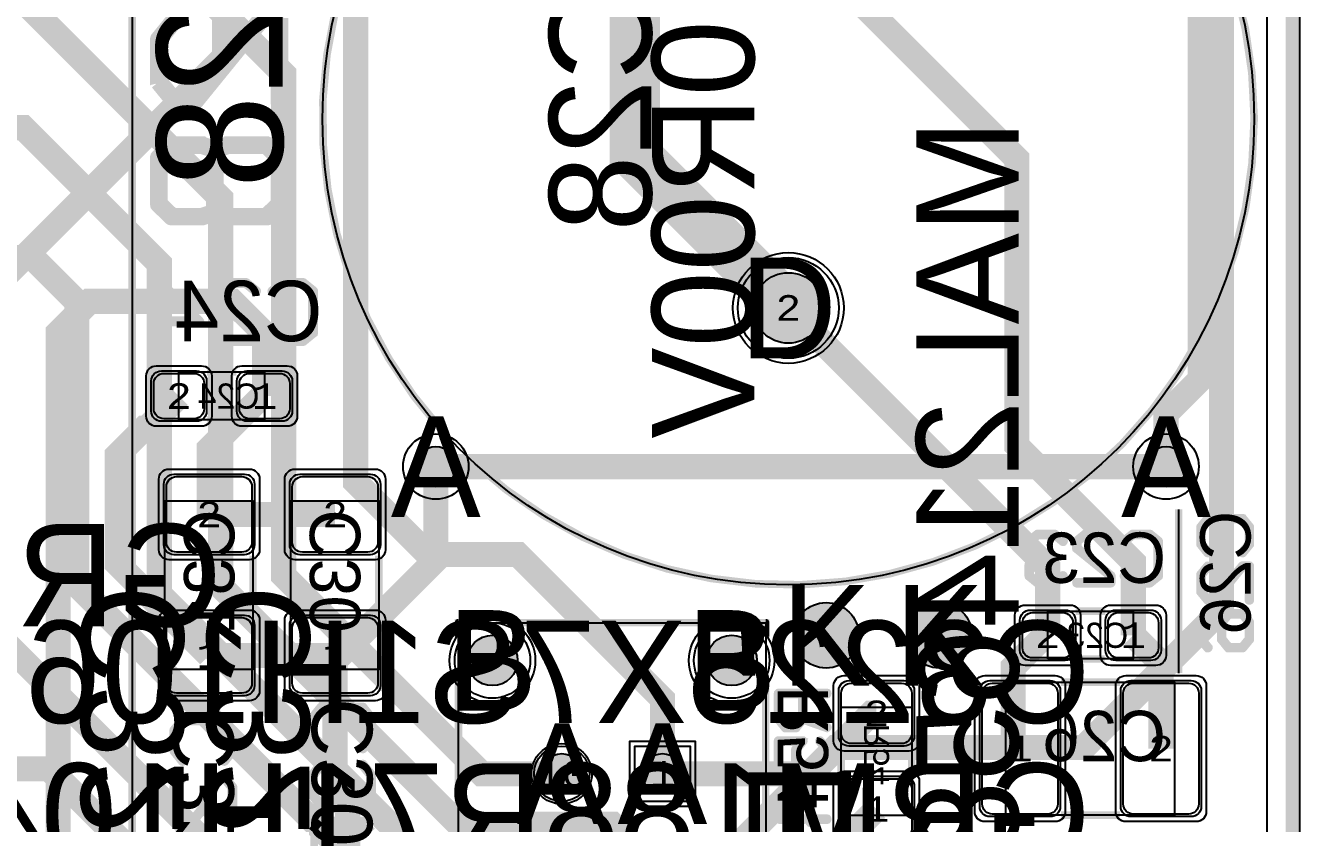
# Model space of a CAD drawing. Extents: x -2 to 260, y -54 to 137.
# Drawn here: x 234.85 to 260.15, y 19.01 to 34.86 of the extents above; entities that cross this region are included whole.
import ezdxf
from ezdxf.enums import TextEntityAlignment as Align

# ---------------------------------------------------------------- set-up
doc = ezdxf.new("R2010")
doc.units = 0
doc.header["$MEASUREMENT"] = 0
for name, color, linetype in [('ASSEMBLY_OUTLINES_BTM', 191, 'CONTINUOUS'), ('ASSEMBLY_PART_NUMBERS_BTM', 191, 'CONTINUOUS'), ('ASSEMBLY_REF_DES_BTM', 191, 'CONTINUOUS'), ('BOARD_OUTLINE', 10, 'CONTINUOUS'), ('DRILL_DRAWING', 21, 'CONTINUOUS'), ('GENERATED_SILKSCREEN_BTM', 255, 'CONTINUOUS'), ('MANUFACTURING_OUTLINES', 10, 'CONTINUOUS'), ('MOUNTING_HOLE_PADS_LAYER14', 150, 'CONTINUOUS'), ('MOUNTING_HOLE_PADS_LAYER15', 230, 'CONTINUOUS'), ('MOUNTING_HOLES_LAYER_BOT17', 42, 'CONTINUOUS'), ('MOUNTING_HOLES_LAYER_TOP', 42, 'CONTINUOUS'), ('PART_HOLES_LAYER_BOTTOM', 30, 'CONTINUOUS'), ('PART_HOLES_LAYER_TOP', 30, 'CONTINUOUS'), ('PART_PADS_LAYER_BOTTOM', 230, 'CONTINUOUS'), ('PART_PADS_LAYER_TOP', 150, 'CONTINUOUS'), ('PART_PADS_SMD_BTM', 230, 'CONTINUOUS'), ('PIN_NUMBERS_BTM', 8, 'CONTINUOUS'), ('PIN_NUMBERS_TOP', 8, 'CONTINUOUS'), ('PLACEMENT_OUTLINES_BTM', 222, 'CONTINUOUS'), ('ROUTE_BORDER', 151, 'CONTINUOUS'), ('SILKSCREEN_OUTLINES_BTM', 211, 'CONTINUOUS'), ('SILKSCREEN_REF_DES_BTM', 211, 'CONTINUOUS'), ('SOLDERMASK_PADS_BTM', 102, 'CONTINUOUS'), ('SOLDERMASK_PADS_TOP', 102, 'CONTINUOUS'), ('SOLDERPASTE_PADS_BTM', 254, 'CONTINUOUS'), ('TRACES_LAYER_BOTTOM', 230, 'CONTINUOUS'), ('TRACES_LAYER_TOP', 150, 'CONTINUOUS'), ('VIA_HOLES_LAYER_BOTTOM', 30, 'CONTINUOUS'), ('VIA_HOLES_LAYER_TOP', 30, 'CONTINUOUS'), ('VIA_PADS_LAYER_BOTTOM', 230, 'CONTINUOUS'), ('VIA_PADS_LAYER_TOP', 150, 'CONTINUOUS')]:
    doc.layers.add(name, color=color, linetype=linetype)
doc.styles.add('COURIER_NEW', font='COUR.TTF')
doc.styles.add('VERIBEST_GERBER_0', font='txt')

msp = doc.modelspace()

# ---------------------------------------------------------------- hatches: boundary and pattern name
at = {"layer": 'MOUNTING_HOLES_LAYER_BOT17'}
h = msp.add_hatch(color=256, dxfattribs=at)
edge = h.paths.add_edge_path()
edge.add_arc((250.75, 22.75), 0.65, 0, 360)
h = msp.add_hatch(color=256, dxfattribs=at)
edge = h.paths.add_edge_path()
edge.add_arc((253, 22.75), 0.65, 0, 360)
h = msp.add_hatch(color=256, dxfattribs=at)
edge = h.paths.add_edge_path()
edge.add_arc((244.125, 22.25), 0.5, 0, 360)
h = msp.add_hatch(color=256, dxfattribs=at)
edge = h.paths.add_edge_path()
edge.add_arc((248.875, 22.25), 0.5, 0, 360)
at = {"layer": 'MOUNTING_HOLES_LAYER_TOP'}
h = msp.add_hatch(color=256, dxfattribs=at)
edge = h.paths.add_edge_path()
edge.add_arc((250.75, 22.75), 0.65, 0, 360)
h = msp.add_hatch(color=256, dxfattribs=at)
edge = h.paths.add_edge_path()
edge.add_arc((253, 22.75), 0.65, 0, 360)
h = msp.add_hatch(color=256, dxfattribs=at)
edge = h.paths.add_edge_path()
edge.add_arc((244.125, 22.25), 0.5, 0, 360)
h = msp.add_hatch(color=256, dxfattribs=at)
edge = h.paths.add_edge_path()
edge.add_arc((248.875, 22.25), 0.5, 0, 360)
at = {"layer": 'PART_HOLES_LAYER_BOTTOM'}
h = msp.add_hatch(color=256, dxfattribs=at)
edge = h.paths.add_edge_path()
edge.add_arc((250, 29.25), 0.7, 0, 360)
h = msp.add_hatch(color=256, dxfattribs=at)
edge = h.paths.add_edge_path()
edge.add_arc((245.5, 20), 0.4, 0, 360)
h = msp.add_hatch(color=256, dxfattribs=at)
edge = h.paths.add_edge_path()
edge.add_arc((247.5, 20), 0.4, 0, 360)
at = {"layer": 'PART_HOLES_LAYER_TOP'}
h = msp.add_hatch(color=256, dxfattribs=at)
edge = h.paths.add_edge_path()
edge.add_arc((250, 29.25), 0.7, 0, 360)
h = msp.add_hatch(color=256, dxfattribs=at)
edge = h.paths.add_edge_path()
edge.add_arc((245.5, 20), 0.4, 0, 360)
h = msp.add_hatch(color=256, dxfattribs=at)
edge = h.paths.add_edge_path()
edge.add_arc((247.5, 20), 0.4, 0, 360)
at = {"layer": 'VIA_HOLES_LAYER_BOTTOM'}
h = msp.add_hatch(color=256, dxfattribs=at)
edge = h.paths.add_edge_path()
edge.add_arc((243, 26.1), 0.4, 0, 360)
h = msp.add_hatch(color=256, dxfattribs=at)
edge = h.paths.add_edge_path()
edge.add_arc((257.5, 26.1), 0.4, 0, 360)
at = {"layer": 'VIA_HOLES_LAYER_TOP'}
h = msp.add_hatch(color=256, dxfattribs=at)
edge = h.paths.add_edge_path()
edge.add_arc((243, 26.1), 0.4, 0, 360)
h = msp.add_hatch(color=256, dxfattribs=at)
edge = h.paths.add_edge_path()
edge.add_arc((257.5, 26.1), 0.4, 0, 360)

# ---------------------------------------------------------------- linework, layer by layer
at = {"layer": 'ASSEMBLY_OUTLINES_BTM'}
for points in [[(227.67, 3.7), (227.67, 54.7), (236.97, 54.7), (236.97, 3.7)], [(237.9, 27.03), (237.9, 27.98), (239.6, 27.98), (239.6, 27.03)], [(237.62, 22.07), (237.62, 25.42), (239.37, 25.42), (239.37, 22.07)], [(240.12, 22.07), (240.12, 25.42), (241.87, 25.42), (241.87, 22.07)], [(255.15, 22.28), (255.15, 23.23), (256.85, 23.23), (256.85, 22.28)], [(243.45, 1), (243.45, 23), (249.55, 23), (249.55, 1)], [(254.32, 19.18), (254.32, 21.82), (257.67, 21.82), (257.67, 19.18)], [(251.05, 19.17), (251.05, 21.32), (252.45, 21.32), (252.45, 19.17)]]:
    msp.add_lwpolyline(points, close=True, dxfattribs=at)
msp.add_circle((250, 33), 9.25, dxfattribs=at)
at = {"layer": 'BOARD_OUTLINE', "const_width": 0.25}
msp.add_lwpolyline([(0, 1.5), (0, 118.5, -0.414213562), (1.5, 120), (258.5, 120, -0.414213562), (260, 118.5), (260, 1.5, -0.414213562), (258.5, 0), (1.5, 0, -0.414213562)], format="xyb", close=True, dxfattribs=at)
at = {"layer": 'GENERATED_SILKSCREEN_BTM', "const_width": 0.15}
msp.add_lwpolyline([(227.67, 3.7), (227.67, 54.7), (236.97, 54.7), (236.97, 3.7)], close=True, dxfattribs=at)
for points in [[(259.250005, 33, -0.654321613), (243.716306, 26.211938, 0.00000556), (243.716304, 26.211954, 43.700356941), (243.122248, 26.814619, 0.000005613), (243.122232, 26.814622, -1.454546338), (259.250005, 33)], [(239.042098, 27.980005, 0.000012231), (239.042089, 27.979995), (238.457911, 27.979995, 0.000012231), (238.457902, 27.980005), (239.042098, 27.980005)], [(239.033844, 27.029995), (238.466156, 27.029995, 0.000011642), (238.466164, 27.030005), (239.033836, 27.030005, 0.000011642), (239.033844, 27.029995)], [(237.620005, 23.157911, 0.000012231), (237.619995, 23.157902), (237.619995, 24.342098, 0.000012231), (237.620005, 24.342089), (237.620005, 23.157911)], [(239.370005, 23.166156, 0.000011642), (239.369995, 23.166164), (239.369995, 24.333836, 0.000011642), (239.370005, 24.333844), (239.370005, 23.166156)], [(240.120005, 23.157911, 0.000012231), (240.119995, 23.157902), (240.119995, 24.342098, 0.000012231), (240.120005, 24.342089), (240.120005, 23.157911)], [(241.870005, 23.166156, 0.000011642), (241.869995, 23.166164), (241.869995, 24.333836, 0.000011642), (241.870005, 24.333844), (241.870005, 23.166156)], [(256.292098, 23.230005, 0.000012231), (256.292089, 23.229995), (255.707911, 23.229995, 0.000012231), (255.707902, 23.230005), (256.292098, 23.230005)], [(243.781318, 23.000005, 0.000007323), (243.781296, 22.999995), (243.450005, 22.999995), (243.450005, 22.724349, 0.000005214), (243.449995, 22.724335), (243.449995, 23, -0.414213562), (243.45, 23.000005), (243.781318, 23.000005)], [(248.531318, 23.000005, 0.000007323), (248.531296, 22.999995), (244.468704, 22.999995, 0.000007323), (244.468682, 23.000005), (248.531318, 23.000005)], [(249.550005, 22.724335, 0.000005214), (249.549995, 22.724349), (249.549995, 22.999995), (249.218704, 22.999995, 0.000007323), (249.218682, 23.000005), (249.55, 23.000005, -0.414213562), (249.550005, 23), (249.550005, 22.724335)], [(256.283844, 22.279995), (255.716156, 22.279995, 0.000011642), (255.716164, 22.280005), (256.283836, 22.280005, 0.000011642), (256.283844, 22.279995)], [(243.450005, 2.224349, 0.000005214), (243.449995, 2.224335), (243.449995, 21.775665, 0.000005214), (243.450005, 21.775651), (243.450005, 2.224349)], [(249.550005, 2.224335, 0.000005214), (249.549995, 2.224349), (249.549995, 21.775651, 0.000005214), (249.550005, 21.775665), (249.550005, 2.224335)], [(256.583844, 21.820005, 0.000011642), (256.583836, 21.819995), (255.416164, 21.819995, 0.000011642), (255.416156, 21.820005), (256.583844, 21.820005)], [(251.050005, 19.980492, 0.000011097), (251.049995, 19.980485), (251.049995, 20.519515, 0.000011097), (251.050005, 20.519508), (251.050005, 19.980492)], [(252.450005, 19.980485, 0.000011097), (252.449995, 19.980492), (252.449995, 20.519508, 0.000011097), (252.450005, 20.519515), (252.450005, 19.980485)], [(256.583844, 19.179995), (255.416156, 19.179995, 0.000011642), (255.416164, 19.180005), (256.583836, 19.180005, 0.000011642), (256.583844, 19.179995)]]:
    msp.add_lwpolyline(points, format="xyb", dxfattribs=at)
at = {"layer": 'GENERATED_SILKSCREEN_BTM'}
for points, const_width in [([(237.8025, 35.0325), (237.46, 34.6125), (237.4575, 34.6025), (237.455, 34.595), (237.4525, 34.5925), (237.45, 34.5825), (237.45, 33.74), (237.4525, 33.73), (237.4525, 33.7275), (237.455, 33.725), (237.4575, 33.7175), (237.46, 33.7075)], 0.25), ([(237.46, 33.7075), (237.8025, 33.2875), (237.815, 33.28), (237.825, 33.2775), (237.8325, 33.2725), (237.8425, 33.27), (238.185, 33.27), (238.1925, 33.2725), (238.21, 33.2775), (238.2225, 33.28), (238.2275, 33.2875), (239.58, 34.9525), (239.8475, 34.9525), (239.8475, 33.32), (239.8525, 33.3025), (239.8625, 33.2875), (239.88, 33.28), (239.9, 33.2775), (239.9175, 33.28), (239.935, 33.2875), (239.945, 33.3025), (239.95, 33.32), (239.95, 35.005)], 0.25), ([(239.515, 35.0325), (238.16, 33.37), (237.8675, 33.37), (237.5525, 33.76), (237.5525, 34.5675), (237.885, 34.975), (237.89, 34.9925)], 0.25), ([(238.3725, 31.015), (238.6125, 31.095), (238.8525, 31.015), (238.86, 31.015), (238.87, 31.0125), (239.6425, 31.0125), (239.65, 31.0125), (239.6575, 31.015), (239.6675, 31.0175), (239.6775, 31.0275), (239.935, 31.2775), (239.945, 31.2875), (239.9475, 31.3025), (239.95, 31.3125), (239.95, 32.23), (239.95, 32.2375), (239.9475, 32.245), (239.945, 32.255), (239.935, 32.265), (239.6775, 32.515), (239.6675, 32.525), (239.6575, 32.53), (239.6425, 32.53), (238.87, 32.53), (238.86, 32.53), (238.855, 32.53), (238.8525, 32.5275), (238.6125, 32.4475), (238.3725, 32.5275), (238.37, 32.53), (238.355, 32.53), (237.755, 32.53), (237.745, 32.53), (237.7325, 32.525), (237.72, 32.515), (237.4625, 32.265), (237.455, 32.255), (237.4525, 32.245), (237.45, 32.2375), (237.45, 32.23), (237.45, 31.3125), (237.4525, 31.3025), (237.455, 31.2875), (237.4625, 31.2775), (237.72, 31.0275), (237.735, 31.0175), (237.745, 31.015), (237.755, 31.0125), (238.355, 31.0125), (238.365, 31.0125), (238.37, 31.015), (238.3725, 31.015)], 0.25), ([(237.7825, 32.43), (238.35, 32.43), (238.565, 32.3625), (238.565, 31.185), (238.35, 31.1125), (237.7825, 31.1125), (237.5525, 31.3325), (237.5525, 32.205), (237.7825, 32.43)], 0.25), ([(238.88, 32.43), (239.62, 32.43), (239.8475, 32.205), (239.8475, 31.3325), (239.62, 31.1125), (238.88, 31.1125), (238.665, 31.185), (238.665, 32.3625), (238.88, 32.43)], 0.25), ([(237.5946, 28.5936), (237.5934, 28.584), (237.5874, 28.578), (237.579, 28.5744), (237.5706, 28.5732), (237.5622, 28.5744), (237.555, 28.578), (237.549, 28.584), (237.5466, 28.5936), (237.5466, 28.9572), (237.4902, 28.9572), (237.4818, 28.9596), (237.4746, 28.9644), (237.471, 28.9728), (237.4698, 28.9812), (237.471, 28.9908), (237.4746, 28.9992), (237.4818, 29.0052), (237.4902, 29.0064), (237.5466, 29.0064), (237.5466, 29.712), (237.5478, 29.718), (237.5514, 29.7228), (237.5562, 29.7276), (237.5622, 29.7312), (237.5694, 29.7336), (237.5766, 29.7348), (237.5826, 29.7336), (237.5886, 29.7288), (238.317, 29.0004), (238.3218, 28.9932), (238.3242, 28.986), (238.323, 28.9788), (238.3182, 28.9704), (238.3158, 28.9644), (238.311, 28.9608), (238.3062, 28.9584), (238.3002, 28.9572), (237.5946, 28.9572), (237.5946, 28.5936)], 0.15), ([(238.2402, 29.0064), (237.5946, 29.6496), (237.5946, 29.0064), (238.2402, 29.0064)], 0.15), ([(238.8102, 29.7648), (238.6086, 29.6004), (238.605, 29.5944), (238.6038, 29.5896), (238.6014, 29.586), (238.6002, 29.5812), (238.6002, 29.4168), (238.6014, 29.412), (238.6038, 29.4048), (238.605, 29.3988), (238.6086, 29.3964), (239.4078, 28.7472), (239.4078, 28.6188), (238.6242, 28.6188), (238.6158, 28.6164), (238.6086, 28.6116), (238.605, 28.6032), (238.6038, 28.5936), (238.605, 28.5852), (238.6086, 28.5768), (238.6158, 28.572), (238.6242, 28.5696), (239.433, 28.5696), (239.4426, 28.572), (239.4486, 28.578), (239.4546, 28.584), (239.457, 28.5936), (239.457, 28.758), (239.4558, 28.7616), (239.4534, 28.77), (239.451, 28.7736), (239.4498, 28.776), (239.4462, 28.7784), (238.6482, 29.4288), (238.6482, 29.5692), (238.8354, 29.7204), (239.223, 29.7204), (239.4186, 29.5608), (239.427, 29.5584), (239.4354, 29.5596), (239.4426, 29.5632), (239.4486, 29.5704), (239.4522, 29.5776), (239.4534, 29.586), (239.4522, 29.5944), (239.4498, 29.598), (239.4462, 29.6004), (239.2446, 29.7648), (239.2398, 29.766), (239.2374, 29.7672), (239.235, 29.7684), (239.2302, 29.7696), (238.8258, 29.7696), (238.821, 29.7684), (238.8186, 29.7672), (238.815, 29.766), (238.8102, 29.7648)], 0.15), ([(240.3762, 28.5744), (240.5778, 28.7388), (240.5838, 28.7424), (240.585, 28.7472), (240.5874, 28.752), (240.5886, 28.758), (240.5886, 29.5812), (240.5874, 29.5872), (240.585, 29.592), (240.5826, 29.5944), (240.5814, 29.5968), (240.579, 29.6004), (240.3762, 29.7648), (240.3726, 29.766), (240.369, 29.7672), (240.3678, 29.7684), (240.363, 29.7696), (239.9586, 29.7696), (239.9526, 29.7684), (239.9502, 29.7672), (239.9466, 29.766), (239.943, 29.7648), (239.7402, 29.6004), (239.7354, 29.5944), (239.733, 29.5848), (239.7342, 29.5776), (239.7366, 29.5716), (239.7402, 29.5668), (239.7462, 29.562), (239.7522, 29.5584), (239.7582, 29.5572), (239.7642, 29.5572), (239.769, 29.5608), (239.967, 29.7204), (240.3546, 29.7204), (240.5394, 29.5692), (240.5394, 28.77), (240.3546, 28.6188), (239.967, 28.6188), (239.769, 28.7784), (239.7642, 28.7808), (239.7582, 28.782), (239.7522, 28.7808), (239.7462, 28.7772), (239.7402, 28.7724), (239.7366, 28.7664), (239.7342, 28.7592), (239.733, 28.752), (239.7354, 28.7448), (239.7402, 28.7388), (239.943, 28.5744), (239.9478, 28.572), (239.949, 28.5708), (239.9526, 28.5708), (239.9538, 28.5696), (239.955, 28.5696), (239.9586, 28.5696), (240.363, 28.5696), (240.3678, 28.5708), (240.3726, 28.572), (240.3762, 28.5744)], 0.15), ([(257.75, 25.25), (257.75, 22)], 0.15), ([(259.17035, 24.90885), (259.03335, 25.07685), (259.03035, 25.08185), (259.02635, 25.08285), (259.02235, 25.08485), (259.01735, 25.08585), (258.33135, 25.08585), (258.32635, 25.08485), (258.32235, 25.08285), (258.32035, 25.08085), (258.31835, 25.07985), (258.31535, 25.07685), (258.17835, 24.90885), (258.17735, 24.90585), (258.17635, 24.90285), (258.17535, 24.90185), (258.17435, 24.89785), (258.17435, 24.56085), (258.17535, 24.55585), (258.17635, 24.55385), (258.17735, 24.55085), (258.17835, 24.54785), (258.31535, 24.37885), (258.32035, 24.37485), (258.32835, 24.37285), (258.33335, 24.37385), (258.33935, 24.37585), (258.34335, 24.37885), (258.34735, 24.38385), (258.35035, 24.38885), (258.35135, 24.39385), (258.35135, 24.39885), (258.34835, 24.40285), (258.21535, 24.56785), (258.21535, 24.89085), (258.34135, 25.04485), (259.00735, 25.04485), (259.13335, 24.89085), (259.13335, 24.56785), (259.00035, 24.40285), (258.99835, 24.39885), (258.99735, 24.39385), (258.99835, 24.38885), (259.00135, 24.38385), (259.00535, 24.37885), (259.01035, 24.37585), (259.01535, 24.37385), (259.02235, 24.37285), (259.02835, 24.37485), (259.03335, 24.37885), (259.17035, 24.54785), (259.17235, 24.55185), (259.17335, 24.55285), (259.17335, 24.55585), (259.17435, 24.55685), (259.17435, 24.55785), (259.17435, 24.56085), (259.17435, 24.89785), (259.17335, 24.90185), (259.17235, 24.90585), (259.17035, 24.90885)], 0.15), ([(255.3005, 23.777), (255.4695, 23.914), (255.4725, 23.916), (255.4745, 23.919), (255.4755, 23.922), (255.4755, 23.925), (255.4745, 23.932), (255.4705, 23.939), (255.4655, 23.944), (255.4595, 23.948), (255.4525, 23.949), (255.4455, 23.947), (255.2825, 23.814), (254.9595, 23.814), (254.8035, 23.94), (254.8035, 24.126), (254.9575, 24.253), (255.1235, 24.253), (255.1315, 24.255), (255.1365, 24.259), (255.1395, 24.266), (255.1405, 24.273), (255.1395, 24.28), (255.1365, 24.286), (255.1315, 24.291), (255.1235, 24.293), (254.9575, 24.293), (254.8035, 24.42), (254.8035, 24.606), (254.9595, 24.732), (255.2825, 24.732), (255.4455, 24.599), (255.4525, 24.597), (255.4595, 24.598), (255.4655, 24.601), (255.4705, 24.607), (255.4745, 24.613), (255.4755, 24.62), (255.4755, 24.624), (255.4745, 24.627), (255.4725, 24.63), (255.4695, 24.632), (255.3005, 24.769), (255.2975, 24.77), (255.2945, 24.771), (255.2935, 24.772), (255.2895, 24.773), (254.9525, 24.773), (254.9475, 24.772), (254.9455, 24.771), (254.9435, 24.77), (254.9395, 24.769), (254.7705, 24.632), (254.7675, 24.627), (254.7665, 24.623), (254.7645, 24.62), (254.7635, 24.616), (254.7635, 24.41), (254.7645, 24.407), (254.7665, 24.4), (254.7675, 24.395), (254.7705, 24.393), (254.9175, 24.273), (254.7705, 24.153), (254.7695, 24.151), (254.7675, 24.149), (254.7665, 24.148), (254.7665, 24.146), (254.7645, 24.139), (254.7635, 24.136), (254.7635, 23.93), (254.7645, 23.925), (254.7665, 23.921), (254.7675, 23.917), (254.7705, 23.914), (254.9395, 23.777), (254.9435, 23.775), (254.9445, 23.774), (254.9475, 23.774), (254.9485, 23.773), (254.9495, 23.773), (254.9525, 23.773), (255.2895, 23.773), (255.2935, 23.774), (255.2975, 23.775), (255.3005, 23.777)], 0.15), ([(255.8835, 24.769), (255.7155, 24.632), (255.7125, 24.627), (255.7115, 24.623), (255.7095, 24.62), (255.7085, 24.616), (255.7085, 24.479), (255.7095, 24.475), (255.7115, 24.469), (255.7125, 24.464), (255.7155, 24.462), (256.3815, 23.921), (256.3815, 23.814), (255.7285, 23.814), (255.7215, 23.812), (255.7155, 23.808), (255.7125, 23.801), (255.7115, 23.793), (255.7125, 23.786), (255.7155, 23.779), (255.7215, 23.775), (255.7285, 23.773), (256.4025, 23.773), (256.4105, 23.775), (256.4155, 23.78), (256.4205, 23.785), (256.4225, 23.793), (256.4225, 23.93), (256.4215, 23.933), (256.4195, 23.94), (256.4175, 23.943), (256.4165, 23.945), (256.4135, 23.947), (255.7485, 24.489), (255.7485, 24.606), (255.9045, 24.732), (256.2275, 24.732), (256.3905, 24.599), (256.3975, 24.597), (256.4045, 24.598), (256.4105, 24.601), (256.4155, 24.607), (256.4185, 24.613), (256.4195, 24.62), (256.4185, 24.627), (256.4165, 24.63), (256.4135, 24.632), (256.2455, 24.769), (256.2415, 24.77), (256.2395, 24.771), (256.2375, 24.772), (256.2335, 24.773), (255.8965, 24.773), (255.8925, 24.772), (255.8905, 24.771), (255.8875, 24.77), (255.8835, 24.769)], 0.15), ([(257.1885, 23.777), (257.3565, 23.914), (257.3615, 23.917), (257.3625, 23.921), (257.3645, 23.925), (257.3655, 23.93), (257.3655, 24.616), (257.3645, 24.621), (257.3625, 24.625), (257.3605, 24.627), (257.3595, 24.629), (257.3575, 24.632), (257.1885, 24.769), (257.1855, 24.77), (257.1825, 24.771), (257.1815, 24.772), (257.1775, 24.773), (256.8405, 24.773), (256.8355, 24.772), (256.8335, 24.771), (256.8305, 24.77), (256.8275, 24.769), (256.6585, 24.632), (256.6545, 24.627), (256.6525, 24.619), (256.6535, 24.613), (256.6555, 24.608), (256.6585, 24.604), (256.6635, 24.6), (256.6685, 24.597), (256.6735, 24.596), (256.6785, 24.596), (256.6825, 24.599), (256.8475, 24.732), (257.1705, 24.732), (257.3245, 24.606), (257.3245, 23.94), (257.1705, 23.814), (256.8475, 23.814), (256.6825, 23.947), (256.6785, 23.949), (256.6735, 23.95), (256.6685, 23.949), (256.6635, 23.946), (256.6585, 23.942), (256.6555, 23.937), (256.6535, 23.931), (256.6525, 23.925), (256.6545, 23.919), (256.6585, 23.914), (256.8275, 23.777), (256.8315, 23.775), (256.8325, 23.774), (256.8355, 23.774), (256.8365, 23.773), (256.8375, 23.773), (256.8405, 23.773), (257.1775, 23.773), (257.1815, 23.774), (257.1855, 23.775), (257.1885, 23.777)], 0.15), ([(258.17835, 23.60385), (258.31535, 23.43585), (258.32035, 23.43285), (258.32435, 23.43185), (258.32735, 23.42985), (258.33135, 23.42885), (258.46835, 23.42885), (258.47135, 23.42985), (258.47835, 23.43185), (258.48335, 23.43285), (258.48535, 23.43585), (259.02635, 24.10185), (259.13335, 24.10185), (259.13335, 23.44885), (259.13535, 23.44185), (259.13935, 23.43585), (259.14635, 23.43285), (259.15435, 23.43185), (259.16135, 23.43285), (259.16835, 23.43585), (259.17235, 23.44185), (259.17435, 23.44885), (259.17435, 24.12285), (259.17235, 24.13085), (259.16735, 24.13585), (259.16235, 24.14085), (259.15435, 24.14285), (259.01735, 24.14285), (259.01435, 24.14185), (259.00735, 24.13985), (259.00435, 24.13785), (259.00235, 24.13585), (259.00035, 24.13385), (258.45835, 23.46885), (258.34135, 23.46885), (258.21535, 23.62485), (258.21535, 23.94785), (258.34835, 24.11085), (258.35035, 24.11785), (258.34935, 24.12385), (258.34635, 24.13085), (258.34035, 24.13485), (258.33435, 24.13885), (258.32735, 24.13985), (258.32035, 24.13885), (258.31535, 24.13385), (258.17835, 23.96585), (258.17735, 23.96185), (258.17635, 23.95885), (258.17535, 23.95785), (258.17435, 23.95385), (258.17435, 23.61685), (258.17535, 23.61285), (258.17535, 23.61185), (258.17635, 23.61085), (258.17735, 23.60785), (258.17835, 23.60385)], 0.15), ([(258.17835, 22.65885), (258.31535, 22.49085), (258.32035, 22.48585), (258.32835, 22.48485), (258.33335, 22.48585), (258.33935, 22.48785), (258.34335, 22.49085), (258.34735, 22.49585), (258.35035, 22.50085), (258.35135, 22.50585), (258.35135, 22.51085), (258.34835, 22.51485), (258.21535, 22.67885), (258.21535, 23.00285), (258.34135, 23.15685), (258.70035, 23.15685), (258.58935, 23.02085), (258.58835, 23.01685), (258.58735, 23.01485), (258.58735, 23.01385), (258.58635, 23.01385), (258.58535, 23.00885), (258.58535, 22.67185), (258.58635, 22.66785), (258.58735, 22.66685), (258.58735, 22.66585), (258.58835, 22.66285), (258.58935, 22.65885), (258.72535, 22.49085), (258.72835, 22.48985), (258.72935, 22.48785), (258.73035, 22.48685), (258.73235, 22.48685), (258.73935, 22.48485), (258.74235, 22.48385), (259.01735, 22.48385), (259.02235, 22.48485), (259.02635, 22.48685), (259.03035, 22.48785), (259.03335, 22.49085), (259.17035, 22.65885), (259.17235, 22.66385), (259.17335, 22.66485), (259.17335, 22.66685), (259.17435, 22.66885), (259.17435, 22.66985), (259.17435, 22.67185), (259.17435, 23.00885), (259.17335, 23.01285), (259.17235, 23.01685), (259.17035, 23.02085), (259.03335, 23.18885), (259.03135, 23.19085), (259.03035, 23.19285), (259.02735, 23.19485), (259.02035, 23.19685), (259.01735, 23.19785), (258.33135, 23.19785), (258.32635, 23.19685), (258.32235, 23.19485), (258.32035, 23.19285), (258.31835, 23.19085), (258.31535, 23.18885), (258.17835, 23.02085), (258.17735, 23.01685), (258.17635, 23.01385), (258.17535, 23.01285), (258.17435, 23.00885), (258.17435, 22.67185), (258.17535, 22.66785), (258.17535, 22.66685), (258.17635, 22.66585), (258.17735, 22.66285), (258.17835, 22.65885)], 0.15), ([(258.75235, 23.15685), (259.00735, 23.15685), (259.13335, 23.00285), (259.13335, 22.67985), (259.00735, 22.52385), (258.75235, 22.52385), (258.62535, 22.67985), (258.62535, 23.00285), (258.75235, 23.15685)], 0.15), ([(250.166, 20.9065), (250.164, 20.9035), (250.159, 20.9025), (250.154, 20.8995), (250.149, 20.8995), (249.943, 20.8995), (249.938, 20.8995), (249.935, 20.9025), (249.932, 20.9025), (249.931, 20.9035), (249.93, 20.9045), (249.927, 20.9065), (249.79, 21.0765), (249.788, 21.0815), (249.787, 21.0845), (249.786, 21.0895), (249.786, 21.5935), (249.788, 21.6025), (249.793, 21.6075), (249.799, 21.6135), (249.806, 21.6155), (250.766, 21.6155), (250.774, 21.6135), (250.779, 21.6085), (250.782, 21.6025), (250.783, 21.5955), (250.782, 21.5875), (250.779, 21.5805), (250.774, 21.5755), (250.766, 21.5735), (250.306, 21.5735), (250.306, 21.1035), (250.772, 20.9395), (250.779, 20.9355), (250.783, 20.9285), (250.784, 20.9205), (250.782, 20.9145), (250.779, 20.9085), (250.773, 20.9035), (250.767, 20.9005), (250.759, 20.9025), (250.293, 21.0665), (250.166, 20.9065)], 0.15), ([(249.827, 21.5735), (249.827, 21.0945), (249.953, 20.9395), (250.139, 20.9395), (250.266, 21.0945), (250.266, 21.5735), (249.827, 21.5735)], 0.15), ([(241.7304, 21.125), (241.566, 21.3266), (241.5624, 21.3326), (241.5576, 21.3338), (241.5528, 21.3362), (241.5468, 21.3374), (240.7236, 21.3374), (240.7176, 21.3362), (240.7128, 21.3338), (240.7104, 21.3314), (240.708, 21.3302), (240.7044, 21.3266), (240.54, 21.125), (240.5388, 21.1214), (240.5376, 21.1178), (240.5364, 21.1166), (240.5352, 21.1118), (240.5352, 20.7074), (240.5364, 20.7014), (240.5376, 20.699), (240.5388, 20.6954), (240.54, 20.6918), (240.7044, 20.489), (240.7104, 20.4842), (240.72, 20.4818), (240.726, 20.483), (240.7332, 20.4854), (240.738, 20.489), (240.7428, 20.495), (240.7464, 20.501), (240.7476, 20.507), (240.7476, 20.513), (240.744, 20.5178), (240.5844, 20.7158), (240.5844, 21.1034), (240.7356, 21.2882), (241.5348, 21.2882), (241.686, 21.1034), (241.686, 20.7158), (241.5264, 20.5178), (241.524, 20.513), (241.5228, 20.507), (241.524, 20.501), (241.5276, 20.495), (241.5324, 20.489), (241.5384, 20.4854), (241.5444, 20.483), (241.5528, 20.4818), (241.56, 20.4842), (241.566, 20.489), (241.7304, 20.6918), (241.7328, 20.6966), (241.734, 20.6978), (241.734, 20.7014), (241.7352, 20.7026), (241.7352, 20.7038), (241.7352, 20.7074), (241.7352, 21.1118), (241.734, 21.1166), (241.7328, 21.1214), (241.7304, 21.125)], 0.15), ([(238.9804, 20.8756), (238.816, 21.0772), (238.8124, 21.0832), (238.8076, 21.0844), (238.8028, 21.0868), (238.7968, 21.088), (237.9736, 21.088), (237.9676, 21.0868), (237.9628, 21.0844), (237.9604, 21.082), (237.958, 21.0808), (237.9544, 21.0772), (237.79, 20.8756), (237.7888, 20.872), (237.7876, 20.8684), (237.7864, 20.8672), (237.7852, 20.8624), (237.7852, 20.458), (237.7864, 20.452), (237.7876, 20.4496), (237.7888, 20.446), (237.79, 20.4424), (237.9544, 20.2396), (237.9604, 20.2348), (237.97, 20.2324), (237.976, 20.2336), (237.9832, 20.236), (237.988, 20.2396), (237.9928, 20.2456), (237.9964, 20.2516), (237.9976, 20.2576), (237.9976, 20.2636), (237.994, 20.2684), (237.8344, 20.4664), (237.8344, 20.854), (237.9856, 21.0388), (238.7848, 21.0388), (238.936, 20.854), (238.936, 20.4664), (238.7764, 20.2684), (238.774, 20.2636), (238.7728, 20.2576), (238.774, 20.2516), (238.7776, 20.2456), (238.7824, 20.2396), (238.7884, 20.236), (238.7944, 20.2336), (238.8028, 20.2324), (238.81, 20.2348), (238.816, 20.2396), (238.9804, 20.4424), (238.9828, 20.4472), (238.984, 20.4484), (238.984, 20.452), (238.9852, 20.4532), (238.9852, 20.4544), (238.9852, 20.458), (238.9852, 20.8624), (238.984, 20.8672), (238.9828, 20.872), (238.9804, 20.8756)], 0.15), ([(250.13, 20.4815), (250.131, 20.4855), (250.132, 20.4885), (250.134, 20.4925), (250.244, 20.6285), (249.827, 20.6285), (249.827, 19.9755), (249.825, 19.9685), (249.821, 19.9625), (249.814, 19.9595), (249.807, 19.9585), (249.799, 19.9595), (249.792, 19.9625), (249.788, 19.9685), (249.786, 19.9755), (249.786, 20.6505), (249.788, 20.6575), (249.793, 20.6625), (249.799, 20.6685), (249.806, 20.6705), (250.287, 20.6705), (250.294, 20.6695), (250.299, 20.6665), (250.302, 20.6625), (250.304, 20.6555), (250.306, 20.6505), (250.307, 20.6465), (250.306, 20.6415), (250.303, 20.6375), (250.17, 20.4745), (250.17, 20.1515), (250.297, 19.9955), (250.619, 19.9955), (250.744, 20.1515), (250.744, 20.4745), (250.612, 20.6375), (250.609, 20.6445), (250.609, 20.6505), (250.613, 20.6565), (250.618, 20.6625), (250.625, 20.6665), (250.632, 20.6675), (250.636, 20.6675), (250.639, 20.6665), (250.644, 20.6615), (250.782, 20.4925), (250.784, 20.4895), (250.784, 20.4855), (250.786, 20.4815), (250.786, 20.1445), (250.786, 20.1415), (250.785, 20.1405), (250.785, 20.1395), (250.784, 20.1375), (250.784, 20.1355), (250.782, 20.1315), (250.644, 19.9625), (250.641, 19.9595), (250.639, 19.9585), (250.633, 19.9565), (250.629, 19.9555), (250.287, 19.9555), (250.283, 19.9565), (250.277, 19.9585), (250.275, 19.9585), (250.274, 19.9595), (250.272, 19.9615), (250.27, 19.9625), (250.134, 20.1315), (250.132, 20.1365), (250.131, 20.1395), (250.13, 20.1445), (250.13, 20.4815)], 0.15), ([(241.7304, 19.9934), (241.566, 20.1962), (241.56, 20.2022), (241.5564, 20.2034), (241.5528, 20.2034), (241.5444, 20.2022), (241.536, 20.1974), (241.53, 20.1914), (241.5252, 20.1842), (241.524, 20.1758), (241.5264, 20.1674), (241.686, 19.9718), (241.686, 19.5842), (241.5348, 19.397), (241.3116, 19.397), (241.1592, 19.5818), (241.1592, 19.781), (241.1568, 19.7906), (241.152, 19.7966), (241.1436, 19.8002), (241.1352, 19.8014), (241.1268, 19.8002), (241.1184, 19.7966), (241.1136, 19.7906), (241.1112, 19.781), (241.1112, 19.5818), (240.9588, 19.397), (240.7356, 19.397), (240.5844, 19.5842), (240.5844, 19.9718), (240.744, 20.1674), (240.7464, 20.1758), (240.7452, 20.1842), (240.7416, 20.1914), (240.7344, 20.1974), (240.7272, 20.2022), (240.7188, 20.2034), (240.714, 20.2034), (240.7104, 20.2022), (240.7044, 20.1962), (240.54, 19.9934), (240.5388, 19.9898), (240.5376, 19.9862), (240.5364, 19.985), (240.5352, 19.9802), (240.5352, 19.5758), (240.5364, 19.5698), (240.5376, 19.5674), (240.5388, 19.5638), (240.54, 19.5602), (240.7044, 19.3574), (240.7104, 19.3538), (240.7152, 19.3526), (240.7188, 19.3502), (240.7236, 19.349), (240.9708, 19.349), (240.9744, 19.3502), (240.9828, 19.3526), (240.9888, 19.3538), (240.9912, 19.3574), (241.1352, 19.5338), (241.2792, 19.3574), (241.2816, 19.3562), (241.284, 19.3538), (241.2852, 19.3526), (241.2876, 19.3526), (241.296, 19.3502), (241.2996, 19.349), (241.5468, 19.349), (241.5528, 19.3502), (241.5576, 19.3526), (241.5624, 19.3538), (241.566, 19.3574), (241.7304, 19.5602), (241.7328, 19.565), (241.734, 19.5662), (241.734, 19.5698), (241.7352, 19.571), (241.7352, 19.5722), (241.7352, 19.5758), (241.7352, 19.9802), (241.734, 19.985), (241.7328, 19.9898), (241.7304, 19.9934)], 0.15), ([(238.9804, 19.744), (238.816, 19.9468), (238.81, 19.9528), (238.8064, 19.954), (238.8028, 19.954), (238.7944, 19.9528), (238.786, 19.948), (238.78, 19.942), (238.7752, 19.9348), (238.774, 19.9264), (238.7764, 19.918), (238.936, 19.7224), (238.936, 19.3348), (238.7848, 19.1476), (238.5616, 19.1476), (238.4092, 19.3324), (238.4092, 19.5316), (238.4068, 19.5412), (238.402, 19.5472), (238.3936, 19.5508), (238.3852, 19.552), (238.3768, 19.5508), (238.3684, 19.5472), (238.3636, 19.5412), (238.3612, 19.5316), (238.3612, 19.3324), (238.2088, 19.1476), (237.9856, 19.1476), (237.8344, 19.3348), (237.8344, 19.7224), (237.994, 19.918), (237.9964, 19.9264), (237.9952, 19.9348), (237.9916, 19.942), (237.9844, 19.948), (237.9772, 19.9528), (237.9688, 19.954), (237.964, 19.954), (237.9604, 19.9528), (237.9544, 19.9468), (237.79, 19.744), (237.7888, 19.7404), (237.7876, 19.7368), (237.7864, 19.7356), (237.7852, 19.7308), (237.7852, 19.3264), (237.7864, 19.3204), (237.7876, 19.318), (237.7888, 19.3144), (237.79, 19.3108), (237.9544, 19.108), (237.9604, 19.1044), (237.9652, 19.1032), (237.9688, 19.1008), (237.9736, 19.0996), (238.2208, 19.0996), (238.2244, 19.1008), (238.2328, 19.1032), (238.2388, 19.1044), (238.2412, 19.108), (238.3852, 19.2844), (238.5292, 19.108), (238.5316, 19.1068), (238.534, 19.1044), (238.5352, 19.1032), (238.5376, 19.1032), (238.546, 19.1008), (238.5496, 19.0996), (238.7968, 19.0996), (238.8028, 19.1008), (238.8076, 19.1032), (238.8124, 19.1044), (238.816, 19.108), (238.9804, 19.3108), (238.9828, 19.3156), (238.984, 19.3168), (238.984, 19.3204), (238.9852, 19.3216), (238.9852, 19.3228), (238.9852, 19.3264), (238.9852, 19.7308), (238.984, 19.7356), (238.9828, 19.7404), (238.9804, 19.744)], 0.15), ([(250.766, 19.1175), (250.774, 19.1165), (250.779, 19.1115), (250.782, 19.1045), (250.783, 19.0975), (250.782, 19.0905), (250.779, 19.0845), (250.774, 19.0795), (250.766, 19.0775), (250.463, 19.0775), (250.463, 19.0305), (250.461, 19.0235), (250.457, 19.0175), (250.45, 19.0145), (250.443, 19.0135), (250.435, 19.0145), (250.428, 19.0175), (250.423, 19.0235), (250.422, 19.0305), (250.422, 19.0775), (249.834, 19.0775), (249.829, 19.0785), (249.825, 19.0805), (249.821, 19.0855), (249.818, 19.0905), (249.816, 19.0965), (249.815, 19.1025), (249.816, 19.1075), (249.82, 19.1125), (250.427, 19.7195), (250.433, 19.7235), (250.439, 19.7255), (250.445, 19.7245), (250.452, 19.7205), (250.457, 19.7185), (250.46, 19.7145), (250.462, 19.7105), (250.463, 19.7055), (250.463, 19.1175), (250.766, 19.1175)], 0.15), ([(250.422, 19.6555), (249.885, 19.1175), (250.422, 19.1175), (250.422, 19.6555)], 0.15), ([(240.7044, 19.061), (240.54, 18.8594)], 0.15), ([(240.7356, 19.0226), (241.5348, 19.0226), (241.5948, 18.9518), (240.648, 18.371), (240.5844, 18.4502), (240.5844, 18.8378), (240.7356, 19.0226)], 0.15), ([(241.7304, 18.8594), (241.566, 19.061), (241.5636, 19.0634), (241.5624, 19.0658), (241.5588, 19.0682), (241.5504, 19.0706), (241.5468, 19.0718), (240.7236, 19.0718), (240.7188, 19.0706), (240.7152, 19.0682), (240.7104, 19.0658), (240.7044, 19.061)], 0.15)]:
    msp.add_lwpolyline(points, dxfattribs=dict(at, const_width=const_width))
at = {"layer": 'MANUFACTURING_OUTLINES'}
msp.add_lwpolyline([(260.150405, 1.5, -0.414213562), (258.5, -0.150405), (1.5, -0.150405, -0.414213562), (-0.150405, 1.5), (-0.150405, 118.5, -0.414213562), (1.5, 120.150405), (258.5, 120.150405, -0.414213562), (260.150405, 118.5)], format="xyb", close=True, dxfattribs=at)
at = {"layer": 'MOUNTING_HOLE_PADS_LAYER14'}
for centre in [(244.125, 22.25), (248.875, 22.25)]:
    msp.add_circle(centre, 0.75, dxfattribs=at)
at = {"layer": 'MOUNTING_HOLE_PADS_LAYER15'}
for centre in [(244.125, 22.25), (248.875, 22.25)]:
    msp.add_circle(centre, 0.75, dxfattribs=at)
at = {"layer": 'MOUNTING_HOLES_LAYER_BOT17'}
for centre, radius in [((250.75, 22.75), 0.65), ((253, 22.75), 0.65), ((244.125, 22.25), 0.5), ((248.875, 22.25), 0.5)]:
    msp.add_circle(centre, radius, dxfattribs=at)
at = {"layer": 'MOUNTING_HOLES_LAYER_TOP'}
for centre, radius in [((250.75, 22.75), 0.65), ((253, 22.75), 0.65), ((244.125, 22.25), 0.5), ((248.875, 22.25), 0.5)]:
    msp.add_circle(centre, radius, dxfattribs=at)
at = {"layer": 'PART_HOLES_LAYER_BOTTOM'}
for centre, radius in [((250, 29.25), 0.7), ((245.5, 20), 0.4), ((247.5, 20), 0.4)]:
    msp.add_circle(centre, radius, dxfattribs=at)
at = {"layer": 'PART_HOLES_LAYER_TOP'}
for centre, radius in [((250, 29.25), 0.7), ((245.5, 20), 0.4), ((247.5, 20), 0.4)]:
    msp.add_circle(centre, radius, dxfattribs=at)
at = {"layer": 'PART_PADS_LAYER_BOTTOM'}
msp.add_lwpolyline([(246.95, 19.45), (246.95, 20.55), (248.05, 20.55), (248.05, 19.45)], close=True, dxfattribs=at)
for centre, radius in [((250, 29.25), 1), ((245.5, 20), 0.55)]:
    msp.add_circle(centre, radius, dxfattribs=at)
at = {"layer": 'PART_PADS_LAYER_TOP'}
msp.add_lwpolyline([(246.95, 19.45), (246.95, 20.55), (248.05, 20.55), (248.05, 19.45)], close=True, dxfattribs=at)
for centre, radius in [((250, 29.25), 1), ((245.5, 20), 0.55)]:
    msp.add_circle(centre, radius, dxfattribs=at)
at = {"layer": 'PART_PADS_SMD_BTM'}
for points in [[(238.45, 27.2, -0.414213562), (238.25, 27), (237.55, 27, -0.414213562), (237.35, 27.2), (237.35, 27.8, -0.414213562), (237.55, 28), (238.25, 28, -0.414213562), (238.45, 27.8)], [(240.15, 27.2, -0.414213562), (239.95, 27), (239.25, 27, -0.414213562), (239.05, 27.2), (239.05, 27.8, -0.414213562), (239.25, 28), (239.95, 28, -0.414213562), (240.15, 27.8)], [(237.6, 25.75, -0.414213562), (237.8, 25.95), (239.2, 25.95, -0.414213562), (239.4, 25.75), (239.4, 24.55, -0.414213562), (239.2, 24.35), (237.8, 24.35, -0.414213562), (237.6, 24.55)], [(240.1, 25.75, -0.414213562), (240.3, 25.95), (241.7, 25.95, -0.414213562), (241.9, 25.75), (241.9, 24.55, -0.414213562), (241.7, 24.35), (240.3, 24.35, -0.414213562), (240.1, 24.55)], [(237.6, 22.95, -0.414213562), (237.8, 23.15), (239.2, 23.15, -0.414213562), (239.4, 22.95), (239.4, 21.75, -0.414213562), (239.2, 21.55), (237.8, 21.55, -0.414213562), (237.6, 21.75)], [(240.1, 22.95, -0.414213562), (240.3, 23.15), (241.7, 23.15, -0.414213562), (241.9, 22.95), (241.9, 21.75, -0.414213562), (241.7, 21.55), (240.3, 21.55, -0.414213562), (240.1, 21.75)], [(255.7, 22.45, -0.414213562), (255.5, 22.25), (254.8, 22.25, -0.414213562), (254.6, 22.45), (254.6, 23.05, -0.414213562), (254.8, 23.25), (255.5, 23.25, -0.414213562), (255.7, 23.05)], [(257.4, 22.45, -0.414213562), (257.2, 22.25), (256.5, 22.25, -0.414213562), (256.3, 22.45), (256.3, 23.05, -0.414213562), (256.5, 23.25), (257.2, 23.25, -0.414213562), (257.4, 23.05)], [(251, 21.65, -0.414213562), (251.2, 21.85), (252.3, 21.85, -0.414213562), (252.5, 21.65), (252.5, 20.75, -0.414213562), (252.3, 20.55), (251.2, 20.55, -0.414213562), (251, 20.75)], [(255.2, 21.85, -0.414213562), (255.4, 21.65), (255.4, 19.35, -0.414213562), (255.2, 19.15), (254, 19.15, -0.414213562), (253.8, 19.35), (253.8, 21.65, -0.414213562), (254, 21.85)], [(258, 21.85, -0.414213562), (258.2, 21.65), (258.2, 19.35, -0.414213562), (258, 19.15), (256.8, 19.15, -0.414213562), (256.6, 19.35), (256.6, 21.65, -0.414213562), (256.8, 21.85)], [(251, 19.75, -0.414213562), (251.2, 19.95), (252.3, 19.95, -0.414213562), (252.5, 19.75), (252.5, 18.85, -0.414213562), (252.3, 18.65), (251.2, 18.65, -0.414213562), (251, 18.85)]]:
    msp.add_lwpolyline(points, format="xyb", close=True, dxfattribs=at)
at = {"layer": 'PLACEMENT_OUTLINES_BTM'}
for points in [[(227.67, 3.7), (227.67, 54.7), (236.97, 54.7), (236.97, 3.7)], [(237.9, 27.03), (237.9, 27.98), (239.6, 27.98), (239.6, 27.03)], [(237.62, 22.07), (237.62, 25.42), (239.37, 25.42), (239.37, 22.07)], [(240.12, 22.07), (240.12, 25.42), (241.87, 25.42), (241.87, 22.07)], [(255.15, 22.28), (255.15, 23.23), (256.85, 23.23), (256.85, 22.28)], [(243.45, 1), (243.45, 23), (249.55, 23), (249.55, 1)], [(254.32, 19.18), (254.32, 21.82), (257.67, 21.82), (257.67, 19.18)], [(251.05, 19.17), (251.05, 21.32), (252.45, 21.32), (252.45, 19.17)]]:
    msp.add_lwpolyline(points, close=True, dxfattribs=at)
msp.add_circle((250, 33), 9.25, dxfattribs=at)
at = {"layer": 'ROUTE_BORDER'}
msp.add_lwpolyline([(0.635, 0.635), (0.635, 119.5), (259.5, 119.5), (259.5, 0.635)], close=True, dxfattribs=at)
at = {"layer": 'SILKSCREEN_OUTLINES_BTM'}
for points in [[(227.67, 3.7), (227.67, 54.7), (236.97, 54.7), (236.97, 3.7)], [(237.9, 27.03), (237.9, 27.98), (239.6, 27.98), (239.6, 27.03)], [(237.62, 22.07), (237.62, 25.42), (239.37, 25.42), (239.37, 22.07)], [(240.12, 22.07), (240.12, 25.42), (241.87, 25.42), (241.87, 22.07)], [(255.15, 22.28), (255.15, 23.23), (256.85, 23.23), (256.85, 22.28)], [(243.45, 1), (243.45, 23), (249.55, 23), (249.55, 1)], [(254.32, 19.18), (254.32, 21.82), (257.67, 21.82), (257.67, 19.18)], [(251.05, 19.17), (251.05, 21.32), (252.45, 21.32), (252.45, 19.17)]]:
    msp.add_lwpolyline(points, close=True, dxfattribs=at)
msp.add_lwpolyline([(257.75, 25.25), (257.75, 22)], dxfattribs=at)
msp.add_circle((250, 33), 9.25, dxfattribs=at)
msp.add_circle((250, 33), 9.25, dxfattribs=at)
at = {"layer": 'SOLDERMASK_PADS_BTM'}
for points in [[(238.55, 27.1, -0.414213562), (238.35, 26.9), (237.45, 26.9, -0.414213562), (237.25, 27.1), (237.25, 27.9, -0.414213562), (237.45, 28.1), (238.35, 28.1, -0.414213562), (238.55, 27.9)], [(240.25, 27.1, -0.414213562), (240.05, 26.9), (239.15, 26.9, -0.414213562), (238.95, 27.1), (238.95, 27.9, -0.414213562), (239.15, 28.1), (240.05, 28.1, -0.414213562), (240.25, 27.9)], [(237.5, 25.85, -0.414213562), (237.7, 26.05), (239.3, 26.05, -0.414213562), (239.5, 25.85), (239.5, 24.45, -0.414213562), (239.3, 24.25), (237.7, 24.25, -0.414213562), (237.5, 24.45)], [(240, 25.85, -0.414213562), (240.2, 26.05), (241.8, 26.05, -0.414213562), (242, 25.85), (242, 24.45, -0.414213562), (241.8, 24.25), (240.2, 24.25, -0.414213562), (240, 24.45)], [(255.8, 22.35, -0.414213562), (255.6, 22.15), (254.7, 22.15, -0.414213562), (254.5, 22.35), (254.5, 23.15, -0.414213562), (254.7, 23.35), (255.6, 23.35, -0.414213562), (255.8, 23.15)], [(257.5, 22.35, -0.414213562), (257.3, 22.15), (256.4, 22.15, -0.414213562), (256.2, 22.35), (256.2, 23.15, -0.414213562), (256.4, 23.35), (257.3, 23.35, -0.414213562), (257.5, 23.15)], [(237.5, 23.05, -0.414213562), (237.7, 23.25), (239.3, 23.25, -0.414213562), (239.5, 23.05), (239.5, 21.65, -0.414213562), (239.3, 21.45), (237.7, 21.45, -0.414213562), (237.5, 21.65)], [(240, 23.05, -0.414213562), (240.2, 23.25), (241.8, 23.25, -0.414213562), (242, 23.05), (242, 21.65, -0.414213562), (241.8, 21.45), (240.2, 21.45, -0.414213562), (240, 21.65)], [(250.9, 21.75, -0.414213562), (251.1, 21.95), (252.4, 21.95, -0.414213562), (252.6, 21.75), (252.6, 20.65, -0.414213562), (252.4, 20.45), (251.1, 20.45, -0.414213562), (250.9, 20.65)], [(255.3, 21.95, -0.414213562), (255.5, 21.75), (255.5, 19.25, -0.414213562), (255.3, 19.05), (253.9, 19.05, -0.414213562), (253.7, 19.25), (253.7, 21.75, -0.414213562), (253.9, 21.95)], [(258.1, 21.95, -0.414213562), (258.3, 21.75), (258.3, 19.25, -0.414213562), (258.1, 19.05), (256.7, 19.05, -0.414213562), (256.5, 19.25), (256.5, 21.75, -0.414213562), (256.7, 21.95)], [(250.9, 19.85, -0.414213562), (251.1, 20.05), (252.4, 20.05, -0.414213562), (252.6, 19.85), (252.6, 18.75, -0.414213562), (252.4, 18.55), (251.1, 18.55, -0.414213562), (250.9, 18.75)]]:
    msp.add_lwpolyline(points, format="xyb", close=True, dxfattribs=at)
msp.add_lwpolyline([(246.85, 19.35), (246.85, 20.65), (248.15, 20.65), (248.15, 19.35)], close=True, dxfattribs=at)
for centre, radius in [((250, 29.25), 1.1), ((244.125, 22.25), 0.85), ((248.875, 22.25), 0.85), ((245.5, 20), 0.6)]:
    msp.add_circle(centre, radius, dxfattribs=at)
at = {"layer": 'SOLDERMASK_PADS_TOP'}
msp.add_lwpolyline([(246.85, 19.35), (246.85, 20.65), (248.15, 20.65), (248.15, 19.35)], close=True, dxfattribs=at)
for centre, radius in [((250, 29.25), 1.1), ((244.125, 22.25), 0.85), ((248.875, 22.25), 0.85), ((245.5, 20), 0.6)]:
    msp.add_circle(centre, radius, dxfattribs=at)
at = {"layer": 'SOLDERPASTE_PADS_BTM'}
for points in [[(238.4, 27.25, -0.414213562), (238.2, 27.05), (237.6, 27.05, -0.414213562), (237.4, 27.25), (237.4, 27.75, -0.414213562), (237.6, 27.95), (238.2, 27.95, -0.414213562), (238.4, 27.75)], [(240.1, 27.25, -0.414213562), (239.9, 27.05), (239.3, 27.05, -0.414213562), (239.1, 27.25), (239.1, 27.75, -0.414213562), (239.3, 27.95), (239.9, 27.95, -0.414213562), (240.1, 27.75)], [(237.65, 25.7, -0.414213562), (237.85, 25.9), (239.15, 25.9, -0.414213562), (239.35, 25.7), (239.35, 24.6, -0.414213562), (239.15, 24.4), (237.85, 24.4, -0.414213562), (237.65, 24.6)], [(240.15, 25.7, -0.414213562), (240.35, 25.9), (241.65, 25.9, -0.414213562), (241.85, 25.7), (241.85, 24.6, -0.414213562), (241.65, 24.4), (240.35, 24.4, -0.414213562), (240.15, 24.6)], [(237.65, 22.9, -0.414213562), (237.85, 23.1), (239.15, 23.1, -0.414213562), (239.35, 22.9), (239.35, 21.8, -0.414213562), (239.15, 21.6), (237.85, 21.6, -0.414213562), (237.65, 21.8)], [(240.15, 22.9, -0.414213562), (240.35, 23.1), (241.65, 23.1, -0.414213562), (241.85, 22.9), (241.85, 21.8, -0.414213562), (241.65, 21.6), (240.35, 21.6, -0.414213562), (240.15, 21.8)], [(255.65, 22.5, -0.414213562), (255.45, 22.3), (254.85, 22.3, -0.414213562), (254.65, 22.5), (254.65, 23, -0.414213562), (254.85, 23.2), (255.45, 23.2, -0.414213562), (255.65, 23)], [(257.35, 22.5, -0.414213562), (257.15, 22.3), (256.55, 22.3, -0.414213562), (256.35, 22.5), (256.35, 23, -0.414213562), (256.55, 23.2), (257.15, 23.2, -0.414213562), (257.35, 23)], [(251.05, 21.6, -0.414213562), (251.25, 21.8), (252.25, 21.8, -0.414213562), (252.45, 21.6), (252.45, 20.8, -0.414213562), (252.25, 20.6), (251.25, 20.6, -0.414213562), (251.05, 20.8)], [(255.15, 21.8, -0.414213562), (255.35, 21.6), (255.35, 19.4, -0.414213562), (255.15, 19.2), (254.05, 19.2, -0.414213562), (253.85, 19.4), (253.85, 21.6, -0.414213562), (254.05, 21.8)], [(257.95, 21.8, -0.414213562), (258.15, 21.6), (258.15, 19.4, -0.414213562), (257.95, 19.2), (256.85, 19.2, -0.414213562), (256.65, 19.4), (256.65, 21.6, -0.414213562), (256.85, 21.8)], [(251.05, 19.7, -0.414213562), (251.25, 19.9), (252.25, 19.9, -0.414213562), (252.45, 19.7), (252.45, 18.9, -0.414213562), (252.25, 18.7), (251.25, 18.7, -0.414213562), (251.05, 18.9)]]:
    msp.add_lwpolyline(points, format="xyb", close=True, dxfattribs=at)
at = {"layer": 'TRACES_LAYER_BOTTOM'}
for points, const_width in [([(257.5, 26.1), (257.5, 27.15), (258.176173, 27.826173), (258.176173, 102.573827), (244.25, 116.5), (242.85, 116.5)], 0.5), ([(233.59, 29.02), (238.805179, 34.235179), (238.805179, 53.699821), (233.275, 59.23), (231.5, 59.23)], 0.5), ([(250, 29.25), (246.952214, 32.297786), (246.952214, 42.198681), (249.278533, 44.525), (249.278533, 45.296146)], 1), ([(256.85, 22.75), (256.85, 24.203123), (254.537226, 26.515897), (254.537226, 32.212774), (250, 36.75)], 0.5), ([(241.25, 9.9), (240.112287, 11.037713), (237.517853, 11.037713), (235.500865, 13.054701), (235.500865, 28.756056), (236.126183, 29.381374), (238.961801, 29.381374), (239.6, 28.743175), (239.6, 27.5)], 0.5), ([(255.15, 22.75), (255.15, 24.1), (250, 29.25)], 0.5), ([(237.9, 27.5), (237.264124, 26.864124), (237.214124, 26.864124), (236.67602, 26.32602), (236.67602, 24.17398), (238.5, 22.35)], 0.5), ([(239.6, 27.5), (239.55, 27.5), (238.5, 26.45), (238.5, 25.15)], 0.5), ([(243, 26.1), (243, 24.25), (241.1, 22.35), (241, 22.35)], 0.5), ([(238.5, 25.15), (241, 25.15)], 0.5), ([(254.6, 20.5), (254.464124, 20.635876), (254.464124, 22.114124), (255.1, 22.75), (255.15, 22.75)], 0.5), ([(257.4, 20.5), (257.4, 22.2), (256.85, 22.75)], 0.5), ([(238.5, 22.35), (241, 22.35)], 0.5), ([(241.25, 17.15), (241.25, 19.625), (241, 19.875), (241, 22.35)], 0.5), ([(251.75, 21.2), (251.65, 21.2), (250.45, 20), (247.5, 20)], 0.5), ([(251.75, 19.3), (249.977802, 17.527802), (249.977802, 14.87739), (251.335192, 13.52), (252.75, 13.52)], 0.5)]:
    msp.add_lwpolyline(points, dxfattribs=dict(at, const_width=const_width))
at = {"layer": 'TRACES_LAYER_TOP', "const_width": 0.5}
for points in [[(242.85, 111), (248.045653, 111), (258.60021, 100.445443), (258.60021, 23.254247), (255.867569, 20.521606), (250.933656, 20.521606), (248.41205, 18), (247.5, 18)], [(247.5, 20), (247.5, 21.486331), (244.6326, 24.353731), (242.851189, 24.353731), (241.408058, 25.796862), (241.408058, 35.506088), (236.459557, 40.454589), (230.045411, 40.454589), (223, 47.5)], [(245.5, 20), (243.91095, 20), (239.977872, 23.933078), (239.977872, 33.898204), (235.931193, 37.944883), (229.852711, 37.944883), (224.797594, 43), (223, 43)], [(223, 41.5), (223.742463, 40.757537), (224.387359, 40.757537), (229.774896, 35.37), (234.786455, 35.37), (238.726294, 31.430161), (238.726294, 23.723597), (243.449891, 19), (246.5, 19), (247.5, 18)], [(223, 40), (230.17, 32.83), (234.810502, 32.83), (237.50957, 30.130932), (237.50957, 23.572317), (243.081887, 18), (245.5, 18)], [(245.5, 16), (244.828248, 16.671752), (242.948858, 16.671752), (235.872127, 23.748483), (235.872127, 29.368662), (234.990129, 30.25066), (232.35934, 30.25066), (231.05, 31.56)], [(257.5, 26.1), (243, 26.1)], [(247.5, 12), (246.5, 13), (244.057338, 13), (234.387338, 22.67), (228.721722, 22.67), (228.091722, 23.3), (223, 23.3)], [(223, 20.3), (223.925, 20.3), (224.126244, 20.098756), (235.323702, 20.098756), (243.422458, 12), (245.5, 12)]]:
    msp.add_lwpolyline(points, dxfattribs=at)
at = {"layer": 'VIA_HOLES_LAYER_BOTTOM'}
for centre in [(243, 26.1), (257.5, 26.1)]:
    msp.add_circle(centre, 0.4, dxfattribs=at)
at = {"layer": 'VIA_HOLES_LAYER_TOP'}
for centre in [(243, 26.1), (257.5, 26.1)]:
    msp.add_circle(centre, 0.4, dxfattribs=at)
at = {"layer": 'VIA_PADS_LAYER_BOTTOM'}
for centre in [(243, 26.1), (257.5, 26.1)]:
    msp.add_circle(centre, 0.65, dxfattribs=at)
at = {"layer": 'VIA_PADS_LAYER_TOP'}
for centre in [(243, 26.1), (257.5, 26.1)]:
    msp.add_circle(centre, 0.65, dxfattribs=at)

# ---------------------------------------------------------------- texts
at = {"layer": 'ASSEMBLY_PART_NUMBERS_BTM', "style": 'VERIBEST_GERBER_0', "text_generation_flag": 2}
for s, p in [('ERJ-6GEY0R00V', (247.29, 48.25)), ('MAL214658471E3', (252.54, 33)), ('C3216X5R1E106M085AC', (235.96, 23.75)), ('C3216X5R1E106M085AC', (238.46, 23.75)), ('ERJ-6GEYJ161V', (249.21, 20.25))]:
    msp.add_text(s, height=2.032, rotation=90, dxfattribs=at).set_placement(p, align=Align.TOP_LEFT)
for s, p in [('GRM188R71H104KA93D', (238.75, 24.96)), ('C3225X7S1H106M250AB', (256, 23.04)), ('GRM188R71H104KA93D', (256, 20.21))]:
    msp.add_text(s, height=2.032, dxfattribs=at).set_placement(p, align=Align.TOP_LEFT)
at = {"layer": 'ASSEMBLY_REF_DES_BTM', "style": 'VERIBEST_GERBER_0', "text_generation_flag": 2}
for s, height, p in [('C28', 2.032, (245.25, 35.75)), ('C31', 1, (238, 25.25)), ('C30', 1, (240.5, 25.25)), ('R54', 0.5, (251.5, 21))]:
    msp.add_text(s, height=height, rotation=90, dxfattribs=at).set_placement(p, align=Align.TOP_LEFT)
for s, height, p in [('C24', 0.5, (239.5, 27.75)), ('C23', 0.5, (256.75, 23)), ('C26', 1, (257.5, 21.25))]:
    msp.add_text(s, height=height, dxfattribs=at).set_placement(p, align=Align.TOP_LEFT)
at = {"layer": 'DRILL_DRAWING', "style": 'VERIBEST_GERBER_0'}
for s, p in [('D', (250, 29.25)), ('A', (243, 26.1)), ('A', (257.5, 26.1)), ('K', (250.75, 22.75)), ('K', (253, 22.75)), ('B', (244.125, 22.25)), ('B', (248.875, 22.25)), ('A', (245.5, 20)), ('A', (247.5, 20))]:
    msp.add_text(s, height=2, dxfattribs=at).set_placement(p, align=Align.MIDDLE_CENTER)
at = {"layer": 'PIN_NUMBERS_BTM', "style": 'COURIER_NEW'}
for s, p in [('2', (250, 29.25)), ('2', (237.9, 27.5)), ('1', (239.6, 27.5)), ('2', (238.5, 25.15)), ('2', (241, 25.15)), ('2', (255.15, 22.75)), ('1', (256.85, 22.75)), ('1', (238.5, 22.35)), ('1', (241, 22.35)), ('2', (251.75, 21.2)), ('1', (254.6, 20.5)), ('2', (257.4, 20.5)), ('10', (245.5, 20)), ('1', (247.5, 20)), ('1', (251.75, 19.3))]:
    msp.add_text(s, height=0.508, dxfattribs=at).set_placement(p, align=Align.MIDDLE_CENTER)
at = {"layer": 'PIN_NUMBERS_TOP', "style": 'COURIER_NEW'}
for s, p in [('2', (250, 29.25)), ('2', (237.9, 27.5)), ('1', (239.6, 27.5)), ('2', (238.5, 25.15)), ('2', (241, 25.15)), ('2', (255.15, 22.75)), ('1', (256.85, 22.75)), ('1', (238.5, 22.35)), ('1', (241, 22.35)), ('2', (251.75, 21.2)), ('1', (254.6, 20.5)), ('2', (257.4, 20.5)), ('10', (245.5, 20)), ('1', (247.5, 20)), ('1', (251.75, 19.3))]:
    msp.add_text(s, height=0.508, dxfattribs=at).set_placement(p, align=Align.MIDDLE_CENTER)
at = {"layer": 'SILKSCREEN_REF_DES_BTM', "style": 'VERIBEST_GERBER_0', "text_generation_flag": 2}
for s, height, p in [('C28', 2.5, (237.46, 37.75)), ('C26', 1, (258.17835, 25.22135)), ('R54', 1, (249.79, 21.75)), ('C30', 1.2, (240.54, 21.5)), ('C31', 1.2, (237.79, 21.25))]:
    msp.add_text(s, height=height, rotation=90, dxfattribs=at).set_placement(p, align=Align.TOP_LEFT)
for s, height, p in [('C24', 1.2, (240.75, 29.79)), ('C23', 1, (257.5, 24.79))]:
    msp.add_text(s, height=height, dxfattribs=at).set_placement(p, align=Align.TOP_LEFT)

doc.saveas('drawing.dxf')
